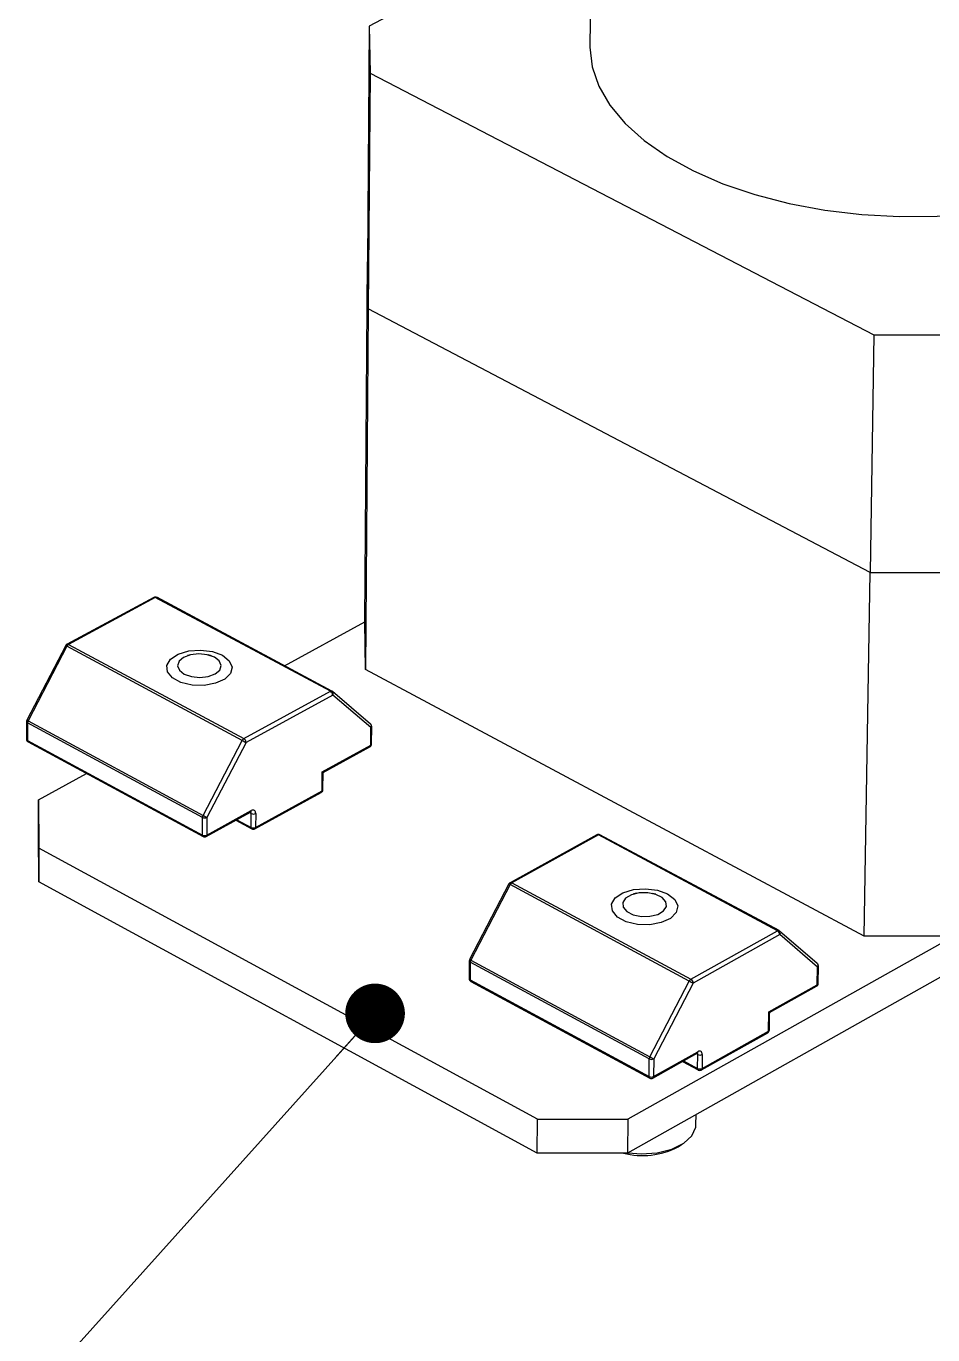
# Model space of a CAD drawing. Header units: millimetres. Extents: x 0 to 279, y 0 to 216.
# Drawn here: x 82.47 to 97.92, y 39.26 to 61.57 of the extents above; entities that cross this region are included whole.
import ezdxf

# ---------------------------------------------------------------- set-up
doc = ezdxf.new("R2010")
doc.units = ezdxf.units.MM
doc.layers.add('DIM', color=1, linetype='Continuous')
doc.dimstyles.new('SLDDIMSTYLE0', dxfattribs={"dimtxt": 0.18, "dimasz": 1.016, "dimexe": 0, "dimexo": 0.0625, "dimgap": 0, "dimtad": 0, "dimtih": 1, "dimtoh": 1, "dimdec": 0, "dimrnd": 1e-09, "dimzin": 0, "dimdsep": 46, "dimtxsty": 'Standard', "dimblk1": 'DOT', "dimblk2": 'DOT', "dimsah": 1, "dimcen": 0.09, "dimadec": 0, "dimazin": 0, "dimtfac": 1.016, "dimtdec": 0, "dimtofl": 0, "dimtmove": 0, "dimatfit": 3, "dimldrblk": 'DOT', "dimfxl": 0, "dimfrac": 2, "dimtolj": 1, "dimtzin": 0, "dimarcsym": 0})

# ---------------------------------------------------------------- blocks, each defined once
blk = doc.blocks.new('_DOT')
at = {"color": 0, "linetype": 'ByBlock', "lineweight": -2}
blk.add_line((-0.5, 0), (-1, 0), dxfattribs=at)
at = {"color": 0, "linetype": 'ByBlock', "const_width": 0.5}
blk.add_lwpolyline([(-0.25, 0, 1), (0.25, 0, 1)], format="xyb", close=True, dxfattribs=at)

msp = doc.modelspace()

# ---------------------------------------------------------------- linework, layer by layer
at = {"color": 7, "linetype": 'Continuous', "lineweight": 25}
for p, q in [((92.245, 76.567), (92.074, 61.235)), ((92.1, 63.579), (88.313, 61.571)), ((88.313, 61.571), (88.284, 57.556)), ((88.313, 61.571), (88.33, 60.772)), ((88.33, 60.772), (88.3, 56.751)), ((88.33, 60.772), (96.912, 56.309)), ((88.238, 51.415), (88.284, 57.556)), ((88.284, 57.556), (88.3, 56.751)), ((88.3, 56.751), (88.255, 50.601)), ((96.847, 52.256), (88.3, 56.751)), ((96.912, 56.309), (96.847, 52.256)), ((96.912, 56.309), (98.456, 56.309)), ((96.747, 46.057), (96.847, 52.256)), ((96.847, 52.256), (98.384, 52.256)), ((84.645, 51.833), (83.169, 51.034)), ((84.67, 51.832), (83.194, 51.032)), ((87.655, 50.232), (84.67, 51.832)), ((87.68, 50.234), (84.696, 51.834)), ((86.87, 50.668), (88.238, 51.415)), ((88.255, 50.601), (88.238, 51.415)), ((83.147, 51.011), (82.484, 49.74)), ((83.166, 51.001), (82.503, 49.729)), ((86.15, 49.394), (83.166, 51.001)), ((83.194, 51.032), (86.179, 49.425)), ((85.274, 50.854), (85.219, 50.841)), ((85.627, 50.839), (85.572, 50.852)), ((96.747, 46.057), (88.255, 50.601)), ((86.179, 49.425), (87.655, 50.232)), ((88.34, 49.674), (87.69, 50.228)), ((87.693, 50.166), (86.217, 49.359)), ((88.343, 49.612), (87.693, 50.166)), ((82.478, 49.715), (82.477, 49.416)), ((82.494, 49.695), (82.493, 49.395)), ((85.476, 48.082), (82.494, 49.695)), ((82.503, 49.729), (85.485, 48.117)), ((88.341, 49.313), (88.343, 49.612)), ((88.356, 49.333), (88.359, 49.633)), ((82.493, 49.395), (85.474, 47.782)), ((82.506, 49.369), (85.486, 47.755)), ((85.485, 48.117), (86.15, 49.394)), ((86.217, 49.359), (85.552, 48.082)), ((87.514, 48.859), (88.341, 49.313)), ((87.529, 48.848), (88.328, 49.286)), ((82.683, 48.384), (83.5, 48.83)), ((87.512, 48.534), (87.514, 48.859)), ((87.527, 48.554), (87.529, 48.848)), ((86.368, 47.886), (87.499, 48.507)), ((86.381, 47.912), (87.512, 48.534)), ((82.682, 47.812), (82.683, 48.384)), ((82.683, 48.384), (82.686, 47.557)), ((85.55, 47.782), (86.307, 48.197)), ((85.474, 47.782), (85.476, 48.082)), ((85.538, 47.755), (86.294, 48.17)), ((85.552, 48.082), (85.55, 47.782)), ((86.044, 48.033), (86.317, 47.886)), ((86.295, 48.171), (86.294, 48.17)), ((86.305, 47.912), (86.306, 48.148)), ((86.382, 48.148), (86.381, 47.912)), ((101.932, 48.112), (92.721, 42.937)), ((82.685, 46.983), (82.682, 47.812)), ((92.194, 47.787), (90.718, 46.969)), ((92.22, 47.785), (90.745, 46.967)), ((95.272, 46.149), (92.22, 47.785)), ((95.297, 46.152), (92.245, 47.787)), ((82.686, 47.557), (82.685, 46.983)), ((91.181, 42.937), (82.686, 47.557)), ((101.614, 47.367), (92.714, 42.359)), ((91.175, 42.359), (82.685, 46.983)), ((90.696, 46.947), (90.026, 45.661)), ((90.716, 46.936), (90.046, 45.65)), ((93.768, 45.292), (90.716, 46.936)), ((90.745, 46.967), (93.797, 45.324)), ((92.87, 46.789), (92.819, 46.778)), ((93.198, 46.773), (93.147, 46.785)), ((93.797, 45.324), (95.272, 46.149)), ((95.31, 46.083), (93.835, 45.257)), ((95.949, 45.593), (95.307, 46.145)), ((95.953, 45.531), (95.31, 46.083)), ((98.275, 46.057), (96.747, 46.057)), ((90.02, 45.637), (90.017, 45.335)), ((90.037, 45.615), (90.034, 45.313)), ((93.086, 43.966), (90.037, 45.615)), ((90.046, 45.65), (93.095, 44.001)), ((95.949, 45.229), (95.953, 45.531)), ((95.964, 45.249), (95.968, 45.551)), ((90.034, 45.313), (93.082, 43.664)), ((93.095, 44.001), (93.768, 45.292)), ((90.046, 45.287), (93.094, 43.637)), ((93.835, 45.257), (93.163, 43.966)), ((95.122, 44.765), (95.949, 45.229)), ((95.136, 44.754), (95.936, 45.203)), ((95.117, 44.437), (95.122, 44.765)), ((95.132, 44.458), (95.136, 44.754)), ((93.974, 43.776), (95.104, 44.411)), ((93.986, 43.802), (95.117, 44.437)), ((93.082, 43.664), (93.086, 43.966)), ((93.146, 43.637), (93.903, 44.062)), ((93.159, 43.664), (93.915, 44.088)), ((93.163, 43.966), (93.159, 43.664)), ((93.909, 43.802), (93.912, 44.039)), ((93.989, 44.039), (93.986, 43.802)), ((93.652, 43.921), (93.921, 43.776)), ((91.175, 42.359), (91.181, 42.937)), ((91.181, 42.937), (92.721, 42.937)), ((92.721, 42.937), (92.714, 42.359)), ((93.881, 42.843), (93.883, 43.017)), ((93.577, 42.468), (93.647, 42.51)), ((92.714, 42.359), (91.175, 42.359))]:
    msp.add_line(p, q, dxfattribs=at)
at = {"color": 8, "linetype": 'Continuous', "lineweight": 25}
for p, q in [((86.063, 48.043), (86.305, 47.912)), ((86.306, 48.148), (86.279, 48.162)), ((93.912, 44.039), (93.887, 44.053)), ((93.671, 43.931), (93.909, 43.802))]:
    msp.add_line(p, q, dxfattribs=at)
at = {"color": 7, "linetype": 'Continuous', "lineweight": 25, "flags": 128}
for points in [[(92.074, 61.235), (92.074, 61.214), (92.112, 60.879), (92.227, 60.548), (92.414, 60.224), (92.674, 59.914), (93.001, 59.621), (93.392, 59.349), (93.84, 59.103), (94.341, 58.885), (94.886, 58.7), (95.467, 58.549), (96.078, 58.435), (96.708, 58.36), (97.349, 58.325), (97.992, 58.33), (98.627, 58.376), (99.245, 58.46), (99.838, 58.583), (100.396, 58.743), (100.912, 58.937), (101.38, 59.162)], [(85.815, 50.846), (85.932, 50.754), (85.981, 50.646), (85.954, 50.536), (85.855, 50.439), (85.698, 50.368), (85.503, 50.333), (85.298, 50.338), (85.109, 50.383), (84.963, 50.461), (84.879, 50.563), (84.868, 50.674), (84.932, 50.779), (85.063, 50.865), (85.241, 50.919), (85.444, 50.934), (85.645, 50.909), (85.815, 50.846)], [(85.691, 50.53), (85.769, 50.595), (85.794, 50.672), (85.762, 50.749), (85.679, 50.813), (85.557, 50.856), (85.414, 50.87), (85.273, 50.853), (85.154, 50.809), (85.077, 50.743), (85.051, 50.666), (85.083, 50.59), (85.166, 50.525), (85.288, 50.483), (85.431, 50.469), (85.572, 50.485), (85.691, 50.53)], [(86.382, 48.148), (86.381, 48.165), (86.376, 48.179), (86.37, 48.191), (86.36, 48.2), (86.349, 48.205), (86.336, 48.206), (86.322, 48.203), (86.307, 48.197)], [(93.398, 46.777), (93.519, 46.683), (93.57, 46.573), (93.545, 46.46), (93.447, 46.361), (93.29, 46.288), (93.094, 46.252), (92.886, 46.258), (92.694, 46.304), (92.545, 46.384), (92.458, 46.488), (92.445, 46.601), (92.507, 46.709), (92.637, 46.796), (92.817, 46.852), (93.022, 46.867), (93.225, 46.841), (93.398, 46.777)], [(93.329, 46.488), (93.378, 46.563), (93.37, 46.643), (93.307, 46.716), (93.198, 46.77), (93.06, 46.798), (92.914, 46.796), (92.782, 46.763), (92.684, 46.704), (92.635, 46.629), (92.642, 46.549), (92.705, 46.476), (92.814, 46.422), (92.952, 46.393), (93.098, 46.396), (93.231, 46.429), (93.329, 46.488)], [(93.989, 44.039), (93.988, 44.056), (93.984, 44.071), (93.977, 44.083), (93.968, 44.091), (93.957, 44.096), (93.944, 44.097), (93.93, 44.095), (93.915, 44.088)], [(92.728, 42.366), (92.947, 42.348), (93.22, 42.366), (93.469, 42.427), (93.673, 42.527), (93.813, 42.656), (93.878, 42.803), (93.881, 42.843)]]:
    msp.add_lwpolyline(points, dxfattribs=at)
at = {"color": 7, "linetype": 'Continuous', "lineweight": 25}
for centre, radius, start, end in [((84.67, 51.786), 0.0535, 61.8042, 118.4523), ((83.194, 50.986), 0.0537, 118.4584, 152.4674), ((83.233, 50.968), 0.0746, 120.9207, 153.8645), ((87.613, 50.164), 0.0797, 1.5062, 58.5764), ((87.655, 50.187), 0.0539, 49.585, 61.8098), ((82.532, 49.715), 0.0538, 152.4645, 179.9129), ((82.571, 49.693), 0.0771, 151.546, 178.4119), ((88.305, 49.633), 0.0538, 359.5663, 49.579), ((82.531, 49.416), 0.0538, 179.8985, 241.5543), ((86.218, 49.36), 0.0754, 121.1463, 153.8762), ((87.363, 51.647), 2.559, 241.7084, 243.3964), ((86.137, 49.357), 0.0801, 1.5936, 58.4628), ((88.303, 49.333), 0.0537, 298.7729, 359.5874), ((87.473, 48.554), 0.0538, 298.7952, 359.6359), ((85.553, 48.08), 0.0779, 151.5524, 178.233), ((85.514, 48.161), 0.0873, 244.0815, 295.9185), ((86.546, 50.08), 2.231, 241.6025, 243.5382), ((86.344, 48.226), 0.0871, 244.0858, 295.9142), ((85.512, 47.86), 0.0872, 244.0614, 295.9386), ((85.512, 47.802), 0.0539, 241.5627, 298.7524), ((86.343, 47.991), 0.0871, 244.0701, 295.9299), ((86.342, 47.933), 0.0538, 241.5997, 298.7728), ((92.22, 47.739), 0.0541, 61.7944, 118.9841), ((90.744, 46.922), 0.0543, 118.9994, 152.4878), ((90.785, 46.902), 0.0766, 121.4925, 153.8936), ((95.23, 46.081), 0.0801, 1.2984, 58.855), ((95.271, 46.104), 0.0545, 49.3457, 61.8094), ((90.075, 45.636), 0.0544, 152.4858, 179.4737), ((90.116, 45.612), 0.0793, 151.5624, 177.9588), ((95.914, 45.552), 0.0545, 359.1255, 49.3434), ((90.072, 45.335), 0.0544, 179.4618, 241.5535), ((93.837, 45.258), 0.0774, 121.7246, 153.9048), ((94.973, 47.531), 2.542, 241.6967, 243.4113), ((93.755, 45.255), 0.0805, 1.3859, 58.7412), ((95.909, 45.25), 0.0543, 299.3256, 359.1491), ((95.078, 44.458), 0.0544, 299.3485, 359.1979), ((93.166, 43.963), 0.0801, 151.5693, 177.7751), ((93.124, 44.044), 0.0874, 243.8054, 296.1946), ((94.15, 45.951), 2.217, 241.5891, 243.5553), ((93.951, 44.118), 0.0872, 243.8102, 296.1898), ((93.948, 43.881), 0.0872, 243.7944, 296.2056), ((93.947, 43.823), 0.0544, 241.5881, 299.311), ((93.12, 43.742), 0.0873, 243.7853, 296.2147), ((93.12, 43.685), 0.0545, 241.5512, 299.2907), ((92.97, 43.619), 1.302, 255.5242, 297.8013)]:
    msp.add_arc(centre, radius, start, end, dxfattribs=at)
at = {"color": 8, "linetype": 'Continuous', "lineweight": 25}
for centre, radius, start, end in [((84.656, 51.809), 0.0268, 56.9019, 114.3257), ((84.685, 51.81), 0.0258, 65.5614, 123.9281), ((83.273, 51.212), 0.237, 237.8699, 243.1591), ((83.18, 51.009), 0.0268, 56.7499, 114.2756), ((87.67, 50.209), 0.0269, 67.0801, 122.8237), ((87.656, 50.195), 0.0467, 321.9701, 44.6728), ((82.503, 49.718), 0.025, 186.0097, 248.8187), ((82.596, 49.914), 0.207, 237.2028, 243.2645), ((88.307, 49.641), 0.0467, 322.009, 44.7015), ((88.334, 49.636), 0.025, 292.3782, 353.1499), ((82.502, 49.418), 0.0242, 184.8625, 249.9206), ((82.522, 49.392), 0.0284, 173.7068, 235.9474), ((88.313, 49.31), 0.0279, 302.9949, 6.3873), ((88.331, 49.336), 0.025, 292.4083, 353.1645), ((87.484, 48.53), 0.0279, 303.0391, 6.4725), ((87.502, 48.557), 0.0252, 292.4504, 353.2075), ((86.279, 48.194), 0.0281, 304.9008, 6.412), ((86.275, 48.15), 0.031, 355.1389, 43.7788), ((85.501, 47.778), 0.0276, 172.4435, 236.7944), ((85.523, 47.778), 0.0279, 303.0935, 6.6678), ((86.332, 47.909), 0.0275, 172.3635, 236.7882), ((86.353, 47.909), 0.0278, 303.079, 6.5862), ((92.205, 47.762), 0.0278, 56.9415, 114.7066), ((92.235, 47.764), 0.0255, 65.8019, 124.7446), ((90.83, 47.16), 0.251, 237.9173, 243.1129), ((90.73, 46.944), 0.0278, 56.7901, 114.655), ((95.287, 46.127), 0.0266, 67.4098, 123.5726), ((95.273, 46.112), 0.0475, 322.361, 44.7748), ((90.046, 45.639), 0.026, 185.7636, 248.7433), ((90.145, 45.846), 0.219, 237.2571, 243.2115), ((95.916, 45.56), 0.0474, 322.3995, 44.8024), ((95.943, 45.554), 0.0251, 293.1304, 353.2846), ((90.043, 45.337), 0.0252, 184.6217, 249.8396), ((90.062, 45.31), 0.0283, 172.9906, 235.6027), ((95.921, 45.226), 0.0282, 303.132, 5.673), ((95.939, 45.252), 0.0251, 293.1606, 353.2983), ((95.089, 44.435), 0.0281, 303.1745, 5.7579), ((95.107, 44.461), 0.0252, 293.2026, 353.3415), ((93.887, 44.085), 0.0281, 303.1982, 5.8766), ((93.881, 44.042), 0.0313, 354.6798, 41.6824), ((93.936, 43.798), 0.0273, 171.583, 236.4855), ((93.958, 43.8), 0.0281, 303.2113, 5.8713), ((93.109, 43.66), 0.0274, 171.6633, 236.4938), ((93.131, 43.661), 0.0281, 303.2231, 5.9525)]:
    msp.add_arc(centre, radius, start, end, dxfattribs=at)
at = {"color": 7, "linetype": 'Continuous', "lineweight": 25}
for centre, start_param in [((87.475, 48.88), 0.192857), ((95.082, 44.786), 0.198893)]:
    msp.add_ellipse(centre, major_axis=(0.0624, -0.0386), ratio=0.08152, start_param=start_param, end_param=0.634325, dxfattribs=at)
for points, knots in [([(86.294, 48.17), (86.297, 48.171), (86.301, 48.173), (86.3, 48.173), (86.3, 48.173)], [0, 0, 0, 0, 0.706528, 1, 1, 1, 1]), ([(93.903, 44.062), (93.905, 44.063), (93.909, 44.064), (93.908, 44.064), (93.908, 44.064)], [0, 0, 0, 0, 0.718887, 1, 1, 1, 1])]:
    msp.add_open_spline(points, degree=3, knots=knots, dxfattribs=at)

# ---------------------------------------------------------------- leaders
at = {"layer": 'DIM'}
msp.add_leader([(88.415, 44.741), (79.914, 35.272), (73.564, 35.272)], dimstyle='SLDDIMSTYLE0', dxfattribs=at)

doc.saveas('drawing.dxf')
